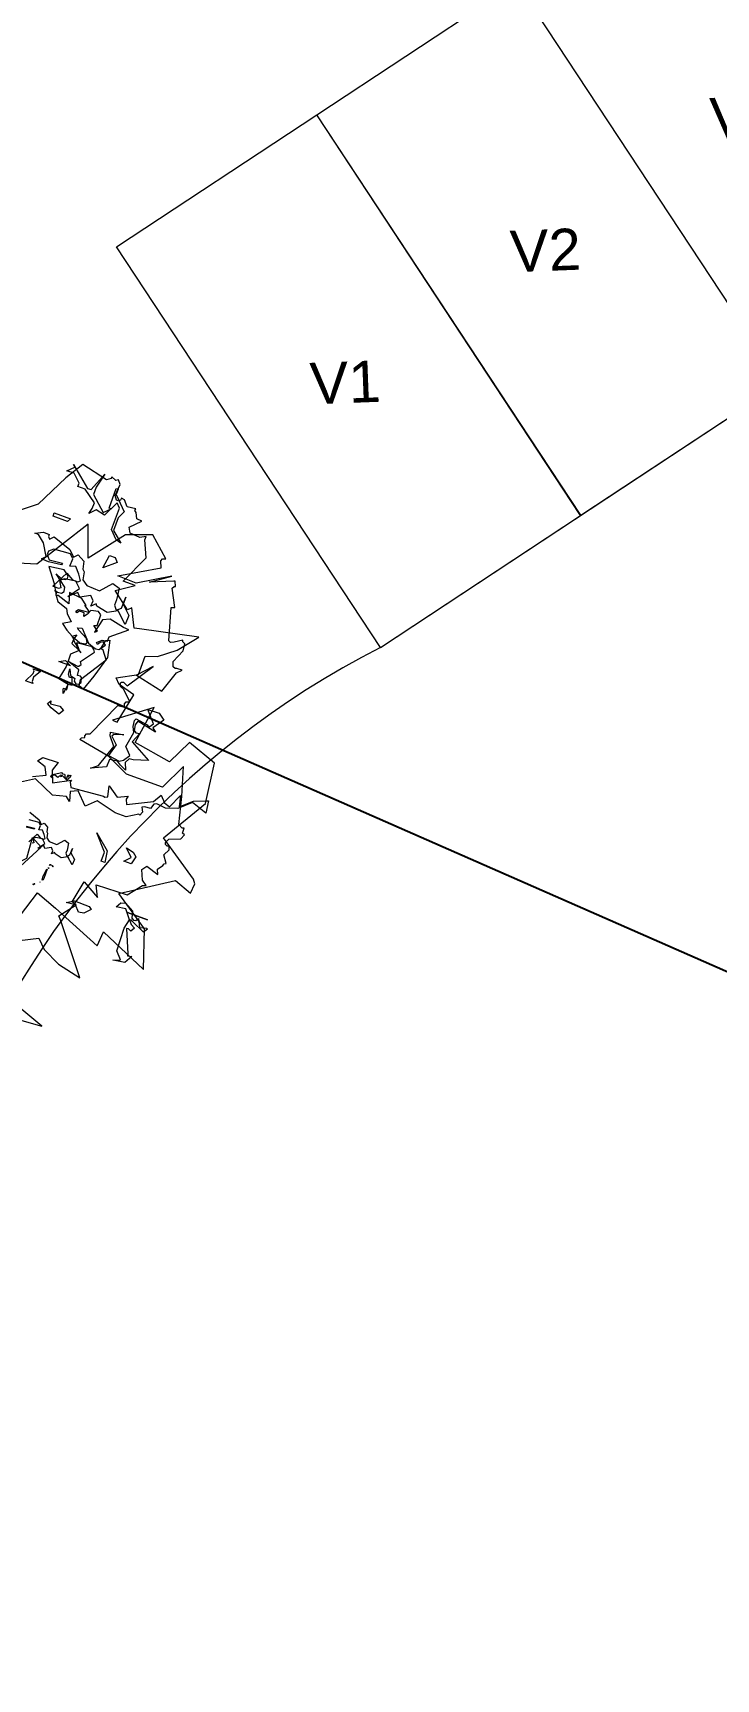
# Model space of a CAD drawing. Header units: metres. Extents: x -71 to 881, y -503 to 661.
# Drawn here: x 188.4 to 195.52, y 564.47 to 581.63 of the extents above; entities that cross this region are included whole.
import ezdxf

# ---------------------------------------------------------------- set-up
doc = ezdxf.new("R2010")
doc.units = ezdxf.units.M
doc.layers.add('04. Pisos', color=8, linetype='Continuous', lineweight=5)
doc.layers.add('05. Textos', color=5, linetype='Continuous', lineweight=0)
doc.layers.add('ARBRE', color=100, linetype='Continuous', lineweight=13, true_color=0x00ff3f)
doc.styles.get("Standard").update_dxf_attribs({"font": 'arial.ttf'})

# ---------------------------------------------------------------- blocks, each defined once
blk = doc.blocks.new('WMF2', base_point=(0, 0.01))
at = {"color": 251, "lineweight": 0, "true_color": 0x636466}
for points in [[(81.23, -212.64), (86.45, -202.37), (92.4, -197.64)], [(52.22, -53.02), (31.88, -54.47), (45.91, -59.56)], [(49.36, -83.76), (46.84, -91.88), (40.14, -89.34), (24.4, -82.93), (24.01, -87.6), (8.81, -80.93), (12.69, -92.64), (23.58, -100.08), (8.83, -109.56), (3.27, -107.44), (3.01, -110.61), (3.9, -111.79), (16.57, -120.44), (8.22, -134.47), (9.81, -146.85), (18.98, -150.2), (22.71, -142.59), (34.39, -144.58), (32.65, -156.43), (43.16, -148.65), (41.63, -148.52), (39.67, -158.01), (44.92, -159.4), (46.44, -161.06), (40.43, -164.26), (40.42, -170.12), (36.91, -171.27), (31.95, -175.08), (27.13, -180.99), (44.83, -177.37), (46.41, -176.96), (49.12, -182.48), (50.2, -181.46), (55.69, -185.68), (50.55, -189.17), (54.41, -189.22), (50.23, -198.2), (52.48, -203.12), (52.39, -204.21), (54.12, -203.26), (57.28, -203.53), (58.15, -205.15), (55.25, -208.11), (56.89, -208.24), (57.74, -209.97), (58.25, -210.45), (58.2, -211), (60.88, -210.67), (62.28, -212.43), (63.37, -212.54), (63.42, -211.98), (64, -211.48), (64.56, -211.53), (65.45, -212.71), (65.14, -216.33), (66.13, -217.51), (66.73, -217.02), (68.24, -217.69), (68.28, -217.15), (69.45, -216.26), (77.76, -218.17), (81.23, -212.64), (81.23, -212.64)], [(46.99, -76.49), (41.75, -79.1), (39.13, -76.49), (33.51, -73.76), (26.05, -72.12), (37.25, -86.3), (38.33, -87.51), (34.61, -92.45), (35.99, -92.94), (34.69, -99.75), (29.28, -96.73), (30.97, -100.19), (21.09, -100.49), (17.67, -104.7), (16.66, -105.12), (18.28, -106.23), (19.48, -109.18), (18.41, -110.67), (14.49, -109.41), (15.1, -110.95), (13.93, -112.47), (13.73, -113.15), (13.23, -113.37), (14.72, -115.61), (13.76, -117.64), (14.16, -118.66), (14.68, -118.45), (15.39, -118.76), (15.6, -119.27), (14.94, -120.61), (11.56, -121.96), (10.97, -123.39), (11.67, -123.68), (11.74, -125.32), (12.27, -125.11), (13.58, -125.77), (15.6, -134.05), (18.21, -142.77), (22.11, -134.68), (33.61, -134.71), (40.51, -137.9), (50.45, -139.73), (50.16, -140.44), (49.24, -140.81), (49.44, -141.32), (49.15, -142.04), (48.13, -142.44), (43.19, -153.31), (41.06, -153.59), (41.43, -154.51), (41.13, -155.22), (40.11, -155.63), (43.05, -158.46), (44.35, -159.02), (44.76, -160.04), (44.45, -160.3), (43.92, -160.51), (42.49, -159.91), (37.1, -168.03), (40.97, -163.9), (32.15, -161.95), (29.82, -168.64), (28.52, -170), (30.14, -169.93), (30.65, -169.72), (31.37, -170.03), (31.94, -171.46), (30.17, -175.61), (30.45, -177.74), (31.15, -178.04), (31.35, -178.56), (33.6, -177.07), (34.61, -176.66), (35.32, -176.96), (38.04, -186.65), (37.02, -187.05), (39.7, -192.27), (39.35, -192.88), (38.94, -193.04), (39.56, -194.57), (39.97, -194.4), (46.81, -191.62), (41.05, -195.63), (50.47, -189.97), (56.38, -190.15), (44.99, -196.88), (45.76, -198.84), (45.47, -199.54), (44.55, -199.92), (50.64, -205.39), (58.51, -202.62), (66.66, -192.17), (70.16, -201.76), (80.62, -185.19), (89.7, -182.43)], [(18.5, -90.74), (17.84, -93.61), (20.02, -96.45), (22.98, -96.02), (22.05, -97.63), (20.72, -98), (17.93, -96.37), (17.41, -94.37), (16.65, -93.94), (15.97, -94.11), (15.49, -94.96), (14.21, -92.52), (12.21, -93.06), (11.86, -92.86), (12.6, -91.6), (16.89, -93.51), (17.23, -93.72), (17.84, -93.61), (16.91, -92.52), (15.64, -91.79), (16.37, -90.52), (17.22, -91.02), (17.83, -90.91), (14.87, -83.79), (14.78, -83.17), (13.49, -83.45), (14.87, -81.07), (17.86, -80.56), (18.47, -80.47), (16.28, -81.33), (18.28, -83.52), (18.5, -90.74), (18.5, -90.74)], [(30.71, -93.26), (29.79, -92.67), (31.51, -90.88), (33.12, -90.61), (34.74, -92.37), (37.69, -92.07), (35.5, -93.43), (30.71, -93.26), (30.71, -93.26)], [(48.48, -94.16), (48.71, -93.73), (48.96, -93.86), (48.64, -94.24), (48.48, -94.16), (48.48, -94.16)], [(58.61, -95.97), (60.32, -95.97), (63.86, -99.98), (59.71, -97.06), (57.39, -99.38), (58.61, -101.21), (59.21, -101.81), (59.21, -103.52), (57.39, -100.59), (55.69, -98.89), (55.08, -98.89), (53.39, -100.59), (53.87, -107.05), (50.45, -105.22), (56.79, -93.05), (56.79, -94.14), (58.61, -95.97), (58.61, -95.97)], [(12.72, -95.5), (19.16, -95.5), (12.72, -95.5), (12.72, -95.5)], [(46.51, -96.62), (46.65, -96.16), (46.74, -95.97), (46.95, -97.29), (46.8, -97.34), (46.58, -99.41), (46.49, -99.57), (46.51, -96.62), (46.51, -96.62)], [(47.28, -95.16), (47.15, -95.21), (47.28, -95.16), (47.28, -95.16)], [(41.84, -105.25), (43.62, -104.29), (45.73, -104.74), (46.01, -105.12), (46.77, -104.41), (46.73, -105.44), (47.43, -106.2), (49.22, -105.25), (49.85, -105.94), (51.28, -104.6), (49.82, -106.67), (50.87, -107.74), (52.95, -107.44), (53.69, -106.82), (53.01, -105.71), (53.39, -105.43)], [(54.48, -105.47), (52.9, -108.54), (51.53, -107.75), (50.51, -107.72), (50.13, -108.07), (50.82, -109.11), (51.79, -110.25), (52.85, -109.93), (52.79, -111.31), (53.49, -112.07), (56.63, -111.82)], [(56.72, -109.72), (54.29, -109.98), (54.31, -109.62), (56.73, -109.36)], [(57.27, -113.98), (53.82, -112.76), (52.77, -111.68), (52.09, -112.38), (50.71, -111.59), (50.41, -110.19), (50.06, -109.81), (49.75, -108.42), (48.76, -107.65), (46.27, -107.55), (44.45, -109.59), (43.06, -109.17), (42.78, -107.03), (42.83, -106.03), (42.2, -105.27), (41.44, -105.97), (41.35, -108.07), (41.41, -106.7), (39.72, -105.17), (39.79, -103.4), (41.84, -105.25), (41.84, -105.25)], [(45.08, -100.81), (45.46, -101.12), (45.03, -100.9), (45.08, -100.81), (45.08, -100.81)], [(45.94, -101.27), (45.76, -101.16), (46.23, -100.87), (46.06, -101.21), (45.94, -101.27), (45.94, -101.27)], [(46.06, -100), (46.17, -99.95), (46.26, -100.23), (46.22, -100.08), (46.06, -100), (46.06, -100)], [(31.94, -110.31), (36.07, -115.05), (31.32, -110.9), (30.71, -107.38), (31.94, -107.38), (31.94, -110.31), (31.94, -110.31)], [(41.84, -105.25), (41.63, -105.03), (41.84, -105.25), (41.84, -105.25)], [(23.77, -111.52), (26.08, -113.84), (23.77, -113.24), (22.56, -112.13), (23.16, -109.69), (25.47, -109.69), (23.77, -111.52), (23.77, -111.52)], [(60.09, -124.38), (56.38, -126.21), (57.56, -128.41), (60.34, -129.35), (59.17, -130.88), (54.25, -131.01), (55.18, -128.25), (53.81, -124.69), (48.67, -127.32), (48.87, -126.75), (48.11, -125.21), (37.91, -126.12), (37.44, -125.97), (36.67, -126.35), (37.35, -129.67), (33.92, -127.23), (30.88, -128.65), (31.23, -127.59), (30.59, -126.09), (23.17, -129.77), (21.67, -132.34), (19.86, -130.44), (18.12, -129.86), (16.15, -134.19), (15.36, -130.85), (11.87, -133.9), (8.32, -135.28), (7.59, -135.54), (7.07, -131.77), (12.02, -133.45), (15.55, -130.27), (19.06, -129.03), (22.02, -129.38), (22.79, -129), (23.33, -127.38), (25.15, -127.33), (25.92, -126.95), (25.23, -125.56), (25.63, -124.43), (26.08, -124.57), (29.34, -122.59), (32.94, -122.53), (39.22, -124.13), (42.07, -121.37), (45.72, -125.04), (47.88, -123.97), (47.05, -121.13), (48.46, -122.25), (52.55, -121.18), (59.04, -124.03), (62.95, -121.62)], [(54.16, -127.33), (52.25, -128.51), (51.85, -128.21), (51.22, -128.34), (51.11, -128.15), (50.9, -127.48), (50.6, -127.43), (50.52, -127.17), (50.44, -127.11), (50.17, -127.21), (50.23, -128.35), (50.16, -128.51), (50.16, -128.08), (50.07, -128.03), (49.62, -128.66), (49.33, -128.62), (49.38, -127.89), (49.74, -127.62), (49.57, -127.32), (49.82, -127.23), (49.84, -126.81), (51.76, -127.71), (51.74, -127.58), (52.22, -127.74), (52.33, -127.68), (51.98, -127.29), (52.17, -127.38), (52.57, -127.26), (52.83, -126.75), (53.96, -127.11), (54.74, -127.1), (54.8, -126.57), (54.93, -126.53), (54.96, -126.46), (54.93, -126.32), (54.74, -126.22), (54.51, -126.31), (54.41, -126.05), (55.06, -126.28), (54.16, -127.33), (54.16, -127.33)], [(28.56, -153.92), (30.94, -150.53), (29.67, -149.64), (35.82, -150.93), (36.23, -149.61), (35.92, -147.95), (35.22, -147.45), (34.02, -147.66), (35.31, -144.47), (28.78, -140.9), (33.22, -139.51), (34.42, -139.31), (35.29, -137.92), (34.3, -135.76), (36.32, -136.63), (37.59, -137.52), (39.98, -137.11), (40.07, -134.73), (44.54, -132.73), (42.46, -134.33), (40.08, -141.29), (42.26, -143.89), (42.45, -144.97), (38.49, -145.64), (41.28, -144.68), (41.66, -143.99), (39.59, -141.99), (40.67, -138.22), (37.1, -137.61), (35.99, -138.41), (34.61, -140.39), (36.71, -142.49), (35.82, -147.35), (36.59, -148.94), (36.91, -150.74), (36.53, -151.43), (32.84, -150.83), (32.14, -150.33), (31.15, -151.75), (34.23, -155.28), (30.66, -155.41), (28.56, -153.92), (28.56, -153.92)], [(59.05, -144.81), (61.87, -145.83), (63.32, -146.72), (62.67, -147.76), (62.48, -146.91), (59.55, -147.25), (58.09, -146.36), (59.05, -144.81), (59.05, -144.81)], [(59.93, -151.15), (60.32, -152.23), (60.38, -152.67), (59.29, -152.55), (59.49, -154.26), (58.26, -154.43), (58.99, -156.48), (59.78, -156.36), (60.39, -157.12), (60.6, -158.84), (59.69, -157), (58.12, -156.61), (58.04, -155.76), (57.3, -155.21), (56.47, -155.37), (55.94, -156.07), (56.34, -157.53), (56.79, -157.86), (57.66, -157.75), (57.9, -159.41), (61.78, -160.83), (58.66, -160.38), (58.28, -160.48), (57.75, -161.18), (58.26, -161.95), (55.2, -166.06), (55.75, -166.8), (56.5, -167.36), (60.96, -166.95), (61.31, -166.89), (59.77, -164.96), (59.07, -164.44), (62, -167.02), (62.51, -167.79), (63.26, -168.35), (60.34, -167.25), (58.66, -167.5), (58.28, -168), (58.89, -169.15), (61.9, -170.7), (62.6, -171.21), (61.18, -171.65), (57.84, -168.06), (55.81, -167.24), (55.17, -167.15), (54.29, -167.27), (52.87, -169.18), (53.82, -169.88), (54.6, -169.37), (55.15, -168.63), (55.66, -169.01), (54.32, -170.26), (52.66, -170.5), (52.66, -171.97), (47.81, -175.9), (49.56, -176.04), (54.15, -177.07), (56.26, -176.06), (57.34, -171.75), (56.54, -172.31), (58.19, -173.55), (57.21, -173.91), (57.26, -177.31), (58.26, -178.06), (60.53, -177.56), (61.17, -176.18), (61.91, -175.17), (62.25, -176.19), (63.37, -176.26), (63.72, -176.21), (64.28, -175.46), (64.78, -175.83), (64.22, -176.58), (61.08, -176.8), (60.89, -177.07), (62.8, -178.48), (62.37, -178.54), (64.31, -180), (68.46, -180.44), (67.52, -177.18), (71.39, -178.5), (71.97, -178.23), (72.13, -179.07), (72.84, -179.59), (71.95, -179.32), (70.65, -179.51), (70.12, -180.21), (70.34, -181.46), (74.19, -184.37), (72.12, -183.59), (70.89, -183.77), (70.51, -184.27), (70.59, -185.1), (72.3, -186.38), (76.95, -185.71), (73.74, -181.48), (71.97, -178.23), (70.82, -176.69), (67.68, -175.65), (66.98, -174.25), (64.97, -172.31), (67.26, -170.98), (65.32, -169.52), (63.26, -168.35), (62.04, -169.25), (62.51, -167.79), (62.6, -166.17), (59.77, -164.96), (61.9, -163.05), (61.78, -160.83), (61.83, -159.09), (62.73, -154.97), (59.49, -154.26), (59.93, -151.15), (59.93, -151.15)], [(70.48, -153.72), (70.48, -154.59), (70.98, -155.09), (68.65, -155.09), (70, -152.75), (70, -151.4), (69.61, -150.88), (71.95, -150.88), (70.48, -153.72), (70.48, -153.72)], [(56.45, -156.83), (51.18, -165.09), (52.99, -167.49), (53.79, -167.78), (53.24, -170.6), (52.14, -171.11), (51.01, -165.85), (52.98, -159.15), (54.67, -154.45), (56.12, -154.97), (56.45, -156.83), (56.45, -156.83)], [(62.6, -160.74), (60.66, -159.76), (64.44, -159.76), (62.6, -160.74), (62.6, -160.74)], [(52.76, -180.21), (55.75, -178.63), (59.24, -179.37), (59.71, -180), (60.98, -178.83), (60.92, -180.53), (62.07, -181.8), (65.07, -180.21), (66.12, -181.35), (68.53, -179.14), (66.06, -182.57), (67.81, -184.35), (71.26, -183.89), (72.51, -182.83), (71.38, -180.95), (72, -180.48), (73.83, -180.56), (71.19, -185.7), (68.92, -184.4), (67.21, -184.32), (66.57, -184.91), (67.73, -186.66), (69.36, -188.54), (71.08, -188), (71, -190.33), (72.16, -191.6), (77.42, -191.2), (78.69, -190.03), (78.74, -188.92), (77.57, -187.67), (73.52, -188.11), (73.54, -187.51), (77.6, -187.05), (79.9, -187.14), (78.75, -188.32), (80.93, -191.95), (83.16, -193.74), (84.39, -193.79), (82.02, -194.91), (80.2, -194.84), (80.22, -194.22), (79.64, -193.6), (78.5, -194.76), (72.73, -192.72), (70.97, -190.94), (69.83, -192.11), (67.56, -190.81), (67.04, -188.46), (66.45, -187.83), (65.94, -185.49), (64.29, -184.21), (60.16, -184.05), (57.09, -187.45), (54.82, -186.75), (54.35, -183.2), (54.41, -181.49), (53.37, -180.24), (52.1, -181.39), (51.95, -184.94), (52.04, -182.63), (49.22, -180.06), (49.34, -177.15), (52.76, -180.21), (52.76, -180.21)], [(59.05, -195.06), (57.96, -193.84), (61.5, -190.92), (60.89, -195.06), (59.05, -195.06), (59.05, -195.06)], [(62.92, -202.64), (62.92, -209.57), (64.13, -210.8), (66.44, -206.05), (69.38, -206.67), (71.07, -204.94), (70.59, -206.67), (70.59, -208.49), (74.6, -211.4), (76.92, -211.4), (76.92, -212.49), (79.35, -214.81), (81.66, -214.81), (79.84, -216.64), (80.44, -217.25), (73.99, -211.89), (72.89, -211.89), (70.59, -217.73), (71.68, -213.12), (71.68, -210.8), (67.05, -206.67), (65.23, -208.49), (65.83, -208.49), (65.83, -214.81), (65.23, -214.81), (65.23, -213.12), (61.21, -208.97), (62.31, -206.67), (62.31, -202.64), (58.89, -199.71), (60.6, -200.21), (62.92, -202.64), (62.92, -202.64)], [(80.95, -201.5), (75.73, -201.5), (76.34, -200.42), (80.95, -200.42), (80.95, -201.5), (80.95, -201.5)]]:
    blk.add_lwpolyline(points, dxfattribs=at)

msp = doc.modelspace()

# ---------------------------------------------------------------- linework, layer by layer
at = {"color": 240, "true_color": 0xed1f24}
msp.add_lwpolyline([(19.792, 661.398), (71.019, 593.367), (166.383, 584.675), (221.504, 560.498), (272.445, 526.157), (279.494, 486.424), (249.184, 452.918), (220.524, 401.871), (211.24, 381.735), (204.391, 371.855)], dxfattribs=at)
at = {"layer": '04. Pisos'}
for p, q in [((192.022, 575.222), (238.14, 605.624)), ((191.359, 580.773), (193.446, 582.149)), ((196.198, 577.974), (193.446, 582.149)), ((196.198, 577.974), (193.446, 582.149)), ((189.27, 579.396), (191.357, 580.772)), ((194.109, 576.597), (191.357, 580.772)), ((194.111, 576.599), (191.359, 580.773)), ((192.022, 575.222), (189.27, 579.396)), ((194.111, 576.599), (196.198, 577.974)), ((192.022, 575.222), (194.109, 576.597))]:
    msp.add_line(p, q, dxfattribs=at)
msp.add_arc((196.286, 566.872), 9.375, 117.0512, 201.2165, dxfattribs=at)

# ---------------------------------------------------------------- block references
at = {"layer": 'ARBRE', "color": 251, "lineweight": 5, "true_color": 0x636466, "xscale": 0.03451886634015593, "yscale": 0.03451886634015593, "zscale": 0.03451886634015593, "rotation": 160.1685466476646}
msp.add_blockref('WMF2', (188.888, 569.132), dxfattribs=at)

# ---------------------------------------------------------------- texts
at = {"layer": '05. Textos', "char_height": 0.4326, "attachment_point": 1, "rotation": 2.1872}
for s, insert in [('V3', (195.448, 580.948)), ('V2', (193.366, 579.564)), ('V1', (191.277, 578.187))]:
    msp.add_mtext_dynamic_manual_height_columns(s, width=1.21171, gutter_width=2.163, heights=[0], dxfattribs=dict(at, insert=insert))

doc.saveas('drawing.dxf')
